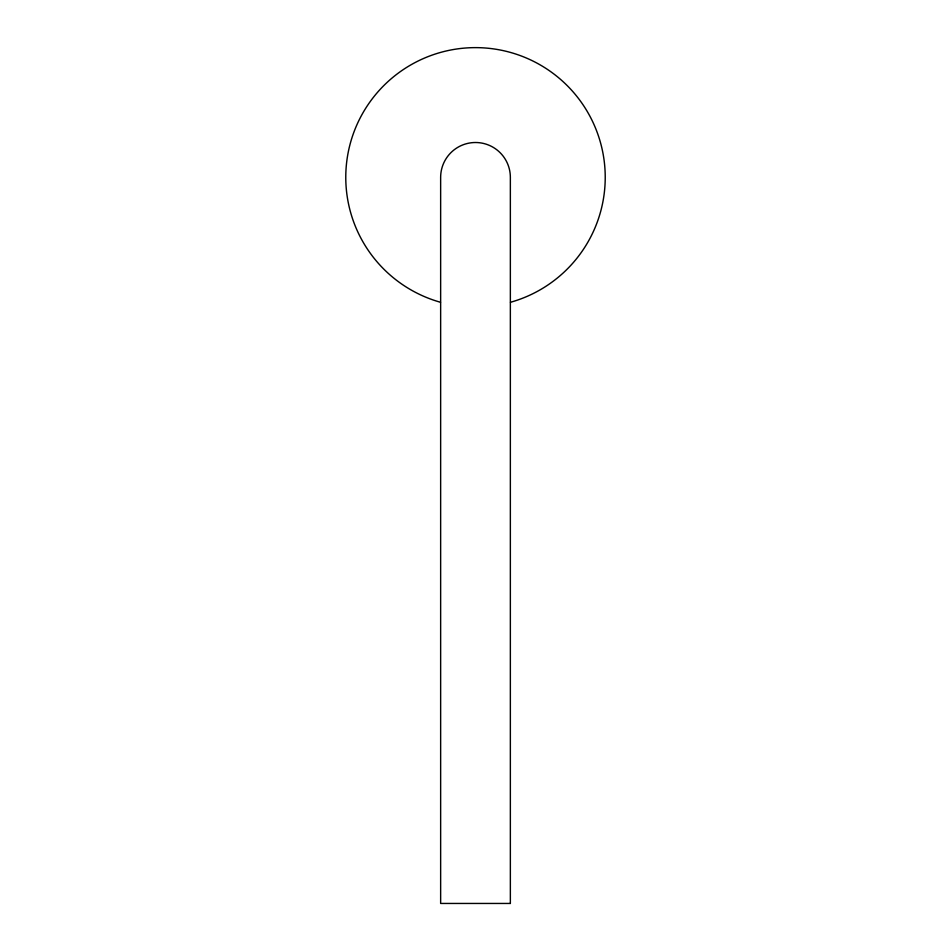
<?xml version="1.0" encoding="UTF-8"?>
<svg xmlns="http://www.w3.org/2000/svg" width="951" height="951" viewBox="0 0 951 951"><rect width="100%" height="100%" fill="white"/><g stroke="black" fill="none" stroke-linecap="round" stroke-linejoin="round"><path stroke-width="1.43" d="M440.515 302.275A129.728 129.728 0 0 1 369.511 102.553A129.728 129.728 0 0 1 581.489 102.553A129.728 129.728 0 0 1 510.485 302.275M510.354 903.45L440.646 903.45L440.646 177.361A34.854 34.854 0 0 1 475.5 142.507A34.854 34.854 0 0 1 510.354 177.361L510.354 903.45"/></g></svg>
